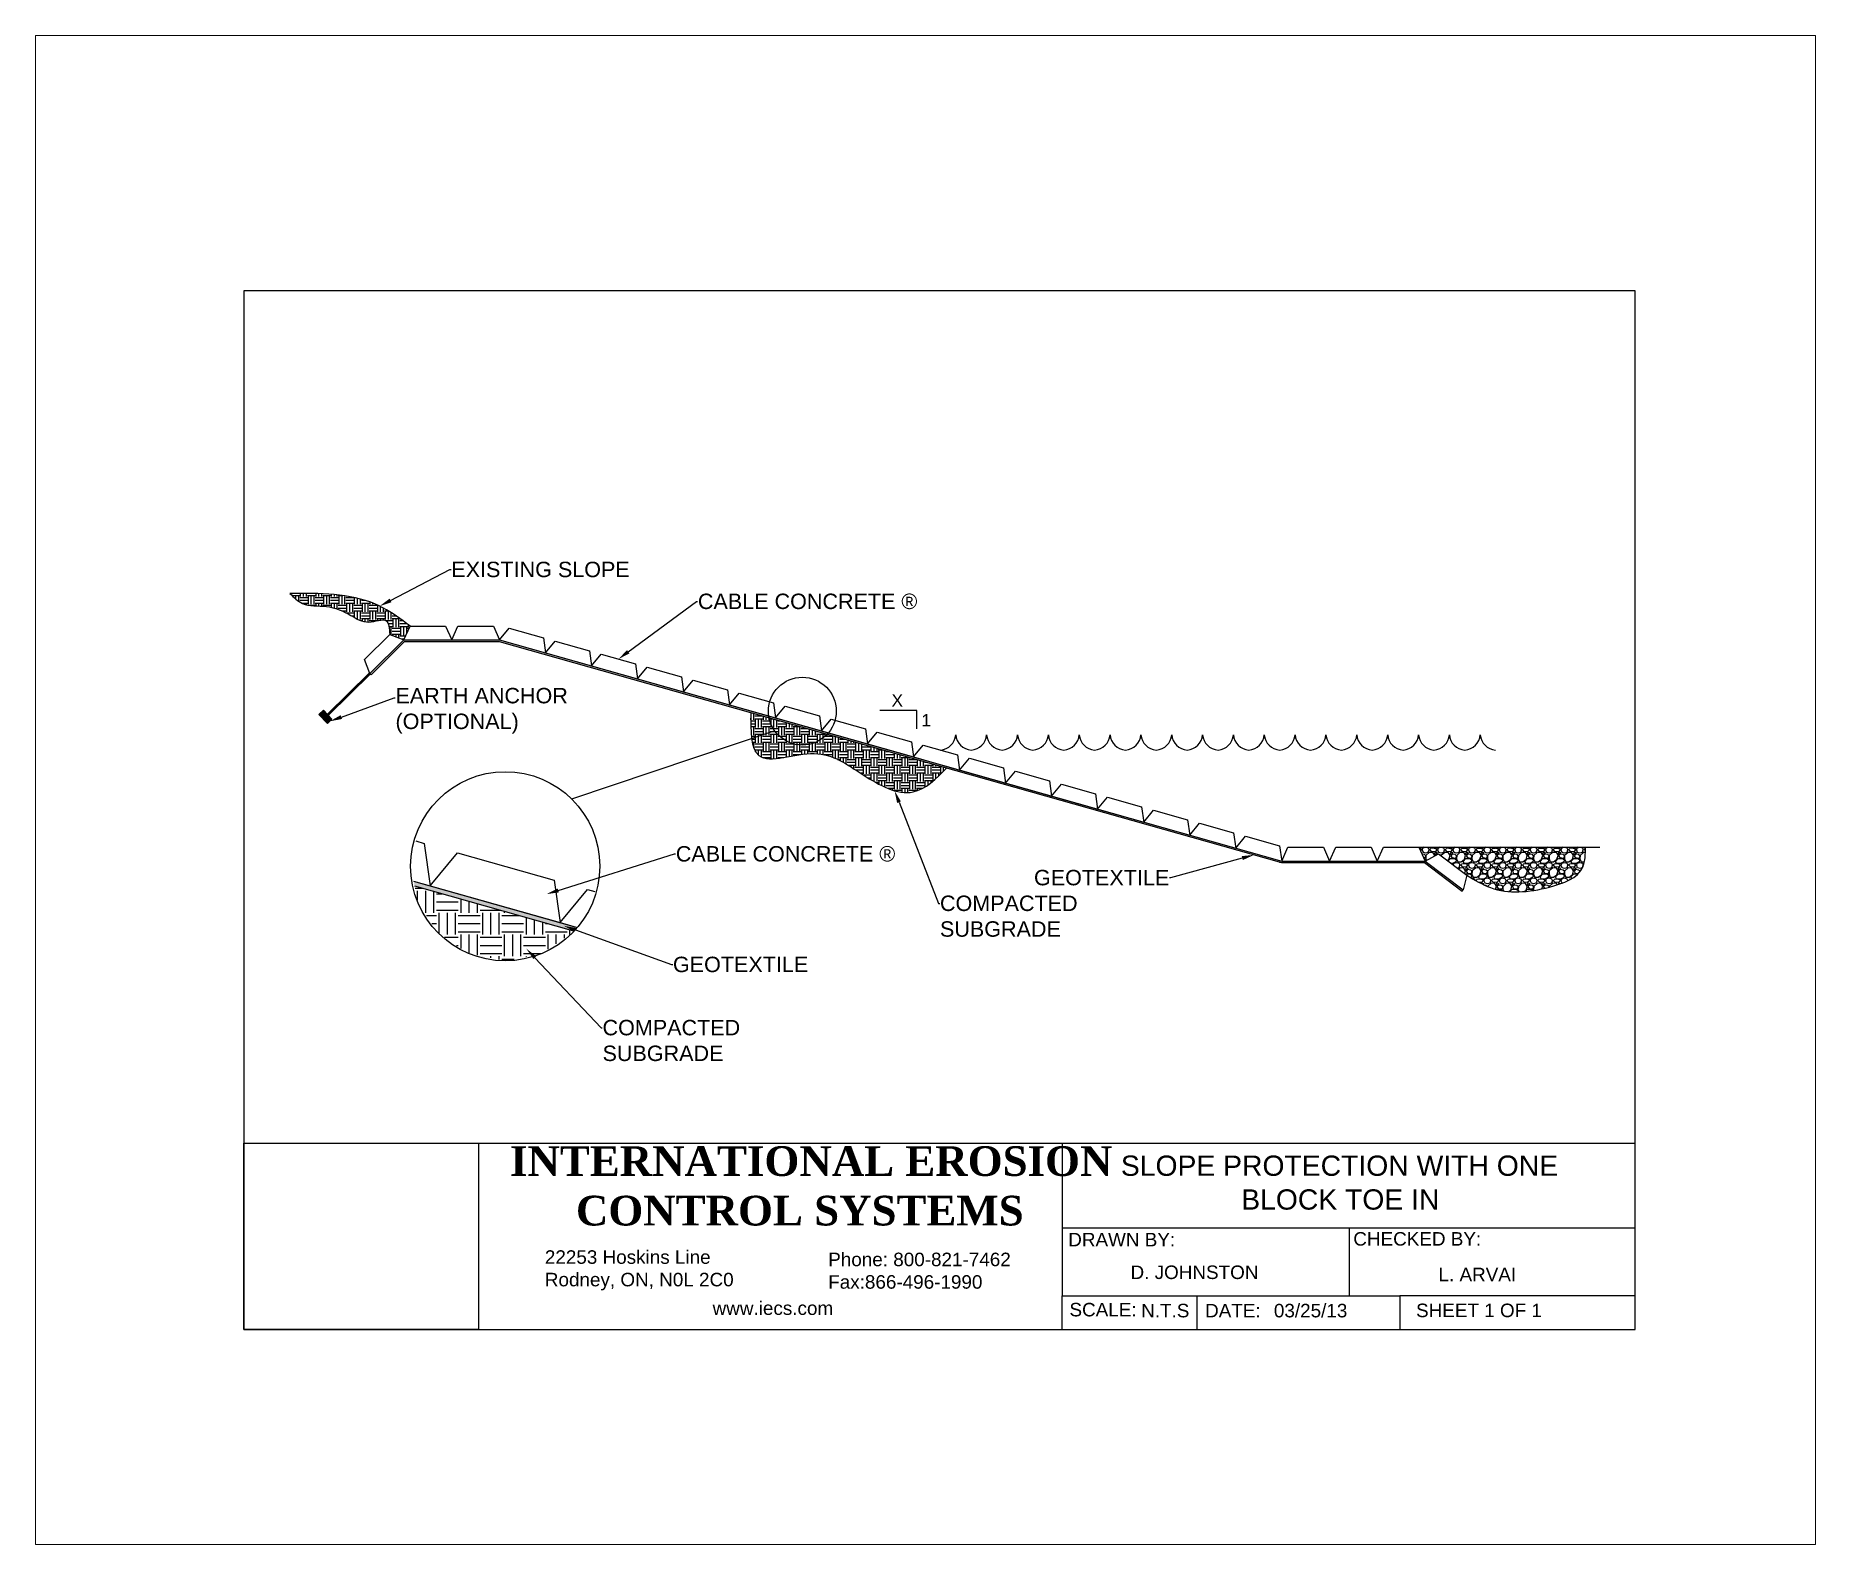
# Paper-space layout 'Layout1' of a CAD drawing. Header units: inches. Extents: x -1.4 to 11.8, y -1.4 to 9.7.
# The model-space entities are those that its viewports show. They can reach past a viewport. Long polylines and large blocks are cut down to what shows.
import ezdxf
from ezdxf import colors
from ezdxf.entities.mleader import LeaderData, LeaderLine
from ezdxf.math import Vec2, Vec3

# ---------------------------------------------------------------- set-up
doc = ezdxf.new("R2010")
doc.units = ezdxf.units.IN
doc.header["$MEASUREMENT"] = 0
doc.styles.get("Standard").update_dxf_attribs({"font": 'arial.ttf'})
picture_1 = doc.add_image_def('image1.jpg', size_in_pixel=(3531, 2803))
pattern_1 = [(0, (0, 0), (2.5, 2.5), [2.5, -2.5]), (0, (0, 0.9375), (2.5, 2.5), [2.5, -2.5]), (0, (0, 1.875), (2.5, 2.5), [2.5, -2.5]), (90, (0.3125, 2.1875), (-2.5, 2.5), [2.5, -2.5]), (90, (1.25, 2.1875), (-2.5, 2.5), [2.5, -2.5]), (90, (2.1875, 2.1875), (-2.5, 2.5), [2.5, -2.5])]

# ---------------------------------------------------------------- blocks, each defined once
blk = doc.blocks.new('IECS Title Block')
for p, q in [((1.927532036902498, -6.610057055881964), (10.48962635664106, -6.610057055881964)), ((6.246780050196691, -6.609651964342116), (6.246780050196691, -7.369651964342116)), ((10.48962635664106, -7.239651964342116), (6.246780050196691, -7.239651964342116)), ((8.37178005019669, -7.239651964342116), (8.37178005019669, -7.739651964342116)), ((6.246780050196691, -7.369651964342116), (6.246780050196691, -7.739651964342116)), ((6.246780050196691, -7.989651964342116), (6.246780050196691, -7.739651964342116)), ((6.246780050196691, -7.739651964342116), (7.246780050196691, -7.739651964342116)), ((7.246780050196691, -7.989651964342116), (7.246780050196691, -7.739651964342116)), ((7.246780050196691, -7.739651964342116), (8.74678005019669, -7.739651964342116)), ((10.48962635664106, -7.739651964342116), (8.74678005019669, -7.739651964342116)), ((8.74678005019669, -7.739651964342116), (8.74678005019669, -7.989651964342116))]:
    blk.add_line(p, q)
blk.add_lwpolyline([(0.1896263566410648, -7.989651964342116), (10.48962635664106, -7.989651964342116), (10.48962635664106, -0.3003383462816096), (0.1896263566410648, -0.3003383462816096)], close=True)
at = {"attachment_point": 1}
for s, width, insert, char_height in [('\\pi0.30475;{\\fBatang|b1|i0|c0|p18;INTERNATIONAL EROSION \\P\\pi0.79287;CONTROL SYSTEMS}', 4.541387355818912, (1.855409062942339, -6.63260491731743), 0.22), ('\\pi0.14953;SLOPE PROTECTION WITH ONE \\P\\pi1.0402;BLOCK TOE IN', 3.515050039568955, (6.532600219274336, -6.701954462180439), 0.15), ('DRAWN BY:', 0.8509192944521118, (6.292368862486313, -7.273988572043685), 0.1), ('CHECKED BY:', 0.9675131592103412, (8.402361431282117, -7.268546334543252), 0.1), ('22253 Hoskins Line \\PRodney, ON, N0L 2C0', 1.429265582143245, (2.418247754402358, -7.403291160917771), 0.1), ('Phone: 800-821-7462\\PFax:866-496-1990', 1.479694989195792, (4.515628800036453, -7.420826839770495), 0.1), ('D. JOHNSTON', 1.073487787610539, (6.753538246913507, -7.515909734621548), 0.1), ('L. ARVAI', 0.6022750811493864, (9.033291952827334, -7.532413303384395), 0.1), ('www.iecs.com', 1.043449867353324, (3.659909552294216, -7.781650739268681), 0.1), ('SCALE:', 0.1721038927972245, (6.301591225224541, -7.792464488393975), 0.1), ('N.T.S', 0.1792749623420633, (6.832244965476377, -7.799630651439617), 0.1), ('DATE:', 0.09322297732869345, (7.305530767205639, -7.799630651439617), 0.1), ('03/25/13', 0.4446018324679812, (7.814671530511504, -7.799630651439617), 0.1), ('SHEET 1 OF 1', 1.283608473967178, (8.867000616320226, -7.798044157673736), 0.1)]:
    blk.add_mtext_dynamic_manual_height_columns(s, width=width, gutter_width=1, heights=[0], dxfattribs=dict(at, insert=insert, char_height=char_height))
image = blk.add_image(picture_1, insert=(0.1896263566410648, -7.989651964342116), size_in_units=(1.737905680261433, 1.3795949084601518))
image.dxf.flags = 7

msp = doc.modelspace()

# ---------------------------------------------------------------- hatches: boundary and pattern name
h = msp.add_hatch()
h.set_pattern_fill('EARTH', color=256, scale=10)
h.set_pattern_definition(pattern_1)
edge = h.paths.add_edge_path()
edge.add_spline(control_points=[(10.78113891605889, 12.57631724983623), (10.04361757637044, 13.14775000483334), (6.563308108715114, 15.84429954221339), (-5.25687436002152, 23.38664750191502), (-18.50672741384355, 23.25624841753283), (-28.16292410251538, 23.1612164800689)], knot_values=[0, 0, 0, 0, 2.802453313904819, 13.22457300715534, 41.22893053194626, 41.22893053194626, 41.22893053194626, 41.22893053194626], degree=3, periodic=0)
edge.add_spline(control_points=[(-28.16292410251538, 23.16121648006891), (-26.89471163985354, 21.87285916425608), (-23.71792934500828, 18.64561544066253), (-15.90564848674109, 19.65492022817306), (-8.975639855399583, 16.60258848983264), (-3.211968249042592, 12.74886682112483), (3.86447117920373, 15.97692937632187), (4.090745461528398, 11.75256633707833), (4.191995488431647, 9.862307899494178)], knot_values=[0, 0, 0, 0, 5.196906384745192, 13.01788200091909, 21.48755160742335, 27.68649635970531, 33.32632117402277, 37.89369421899297, 37.89369421899297, 37.89369421899297, 37.89369421899297], degree=3, periodic=0)
edge.add_line((4.191995488431646, 9.862307899494178), (8.781138916058893, 8.07631724983623))
edge.add_line((8.781138916058893, 8.07631724983623), (10.78113891605889, 12.57631724983623))
h = msp.add_hatch()
h.set_pattern_fill('ANSI38', color=256, scale=10)
h.set_pattern_definition([(45, (0, 0), (-0.8838834764831843, 0.8838834764831844), []), (135, (0, 0), (-2.651650429449553, 0.8838834764831847), [3.125, -1.875])])
h.paths.add_polyline_path([(39.78113890119897, 8.076317236581872), (8.781138916058865, 8.076317249836208), (-2.222419602295247, -2.840261881611369), (-1.870271888377545, -3.195215382203422), (8.987084451998555, 7.576317249748186), (39.71185208002188, 7.57631723661153), (293.2827189766557, -64.0760760360945), (293.7338754586712, -64.07607603488701), (339.6836091888376, -64.07607591190502), (351.8914235929608, -73.35116774343862), (352.1939063674358, -72.9530419201793), (339.8520058463971, -63.57607591145431), (324.3520058463971, -63.57607591145431), (308.8520057822116, -63.57607604916341), (293.3520057970715, -63.57607603590908)])
h = msp.add_hatch(color=256)
h.dxf.hatch_style = 1
h.paths.add_polyline_path([(-15.92815527717994, -16.15223465716031), (-17.32160975113945, -14.71756234997576), (-18.75628205832399, -16.11101682393528), (-15.96937311040498, -18.98036143830436), (-14.53470080322043, -17.58690696434485)])
h = msp.add_hatch()
h.set_pattern_fill('EARTH', color=256, scale=10)
h.set_pattern_definition(pattern_1)
edge = h.paths.add_edge_path()
edge.add_spline(control_points=[(121.275285537228, -15.4713430970587), (121.1887080124042, -21.39016996244251), (120.9923899757959, -34.81134909180423), (143.26433203181, -25.26789669567627), (156.8750363911122, -35.68882666749035), (173.4170913914543, -44.81139051335116), (181.3228007801866, -36.89579090968788), (184.7941589887814, -33.42008995623653)], knot_values=[0, 0, 0, 0, 14.17858700327607, 32.15051906402882, 49.42540531264257, 66.55839415339179, 79.97067004991955, 79.97067004991955, 79.97067004991955, 79.97067004991955], degree=3, periodic=0)
edge.add_line((184.7941589887814, -33.42008995623652), (121.275285537228, -15.4713430970587))
h = msp.add_hatch()
h.set_pattern_fill('GRAVEL', color=256, scale=5)
h.set_pattern_definition([(228.012787504, (3.6, 5), (-40.00000000000031, -45.00000000000001), [0.67268, -66.5954402353685]), (184.969740728, (3.15, 4.5), (59.99999999999987, 5.000000000000176), [1.15434, -114.27962380615]), (132.510447078, (2, 4.4), (50.00000000000058, -54.99999999999932), [0.8139400000000001, -80.5801629804985]), (267.273689006, (0.05, 3.15), (5.000000000000121, 100.0000000000001), [1.05119, -104.067790208145]), (292.833654178, (0, 2.1), (-24.99999999999994, 60.00000000000014), [1.030775, -102.0468656404415]), (357.273689006, (0.4, 1.15), (-100.0000000000001, 5.000000000000128), [1.05119, -104.067790208145]), (37.6942404667, (1.45, 1.1), (-64.99999999999999, -49.99999999999986), [1.390145, -137.62424274458]), (72.2553283749, (2.55, 1.95), (35.00000000000014, 110), [1.31244, -129.9316074840669]), (121.429565615, (2.95, 3.2), (-40.0000000000001, 64.99999999999994), [1.05475, -104.420365548645]), (175.236358309, (2.4, 4.1), (54.99999999999992, -5.00000000000019), [1.20416, -59.0038128939615]), (222.397437798, (1.2, 4.2), (-59.99999999999982, -54.99999999999986), [1.55724, -154.1668750239745]), (138.814074834, (5, 3.1), (-35.00000000000016, 30), [0.5315049999999999, -52.61922406367349]), (171.46923439, (4.600000000000001, 3.45), (64.99999999999999, -9.999999999999975), [1.011185, -100.107557080785]), (225, (3.6, 3.6), (-5.551115123125783e-16, -4.999999999999664), [0.707105, -6.3639628118655]), (203.198590514, (3.25, 4.2), (24.99999999999995, 9.999999999999877), [0.38079, -37.6980755293195]), (291.801409486, (2.9, 4.050000000000001), (-4.99999999999842, 15.00000000000051), [0.538515, -26.3873090356725]), (30.96375653209999, (3.1, 3.55), (15.00000000000026, 9.999999999999897), [0.8746449999999999, -28.28011447422649]), (161.565051177, (3.85, 4), (10.00000000000006, -4.999999999999884), [0.632455, -15.178933300842]), (16.389540334, (0, 4.050000000000001), (49.99999999999983, 15.00000000000022), [0.886, -87.714225733347]), (70.3461759419, (0.8500000000000001, 4.3), (-20.0000000000061, -55.00000000001698), [0.7433049999999999, -73.58703873659499]), (293.198590514, (3.85, 5), (-9.999999999999853, 24.99999999999996), [0.761575, -37.3172905293195]), (343.610459666, (4.149999999999999, 4.3), (-49.99999999999983, 15.00000000000022), [0.8859999999999999, -87.71422573334497]), (339.44395478, (0, 0.95), (-25.00000000000018, 10.00000000000012), [0.8543999999999999, -41.86561872658749]), (294.775140569, (0.8, 0.65), (-25.00000000000003, 55.00000000000001), [0.71589, -70.87321531638]), (66.8014094864, (3.9, 0), (9.999999999999906, 24.99999999999985), [0.761575, -37.3172905293195]), (17.3540246363, (4.2, 0.7000000000000001), (-64.99999999999989, -19.99999999999982), [0.838155, -82.97711807120001]), (69.44395478040002, (1.45, 0), (-10.00000000000004, -24.99999999999977), [0.4272, -42.29281872658749]), (101.309932474, (3.6, 0), (-4.999999999999819, 20.00000000000006), [0.25495, -25.240147567964]), (165.963756532, (3.55, 0.25), (14.99999999999979, -5.000000000000007), [1.030775, -19.5847531280885]), (186.009005957, (2.55, 0.5), (50.00000000000023, 4.999999999999916), [0.9552499999999999, -94.56961587271401]), (303.690067526, (3.1, 3.1), (-4.999999999999936, 9.999999999999929), [0.7211099999999998, -17.30664637732]), (353.157226587, (3.5, 2.5), (85.00000000000007, -10.00000000000026), [1.25897, -124.6378131201415]), (60.9453959009, (4.75, 2.35), (-19.99999999999988, -34.99999999999989), [0.51478, -50.963370704935]), (90, (5, 2.8), (-4.999999999999999, 5), [0.3, -4.699999999999999]), (120.256437164, (2.45, 0.65), (20.00000000000004, -35.00000000000004), [0.69462, -68.76759994724901]), (48.01278750420001, (2.1, 1.25), (40, 44.99999999999987), [1.34536, -65.92276023536849]), (0, (3, 2.25), (5, 5), [1.3, -3.7]), (325.3048464690001, (4.3, 2.25), (50.0000000000007, -34.99999999999913), [0.7905699999999999, -78.26637150420999]), (254.054604099, (4.95, 1.8), (-5.000000000000188, -20.00000000000002), [0.72801, -35.6725394464025]), (207.645975364, (4.75, 1.1), (-94.99999999999974, -50.00000000000024), [1.185325, -117.347370911297]), (175.42607874, (3.7, 0.55), (-64.99999999999977, 5.000000000000007), [1.253995, -124.1453670398445])])
edge = h.paths.add_edge_path()
edge.add_spline(control_points=[(353.3237480446736, -68.1599784129455), (355.8628358374078, -69.69885840571845), (363.9469408416901, -74.59843985625548), (377.5781981621283, -73.40252980310538), (391.7557076414505, -68.30440718052735), (391.8238474854528, -61.25086009832462), (391.8239722459137, -59.07607591145806)], knot_values=[0, 0, 0, 0, 8.741448542641523, 27.83156537968567, 40.42592894439245, 46.94653598992162, 46.94653598992162, 46.94653598992162, 46.94653598992538], degree=3, periodic=0)
edge.add_line((391.8239722459137, -59.07607591145431), (337.8520058463971, -59.07607591145431))
edge.add_line((337.8520058463971, -59.07607591145431), (339.8520058463971, -63.57607591145431))
edge.add_line((339.8520058463971, -63.57607591145431), (344.1668541097094, -61.20287460002051))
edge.add_line((344.1668541097094, -61.20287460002051), (353.3237480446736, -68.1599784129455))

# ---------------------------------------------------------------- linework, layer by layer
for p, q in [((8.781138916058893, 8.07631724983623), (10.78113891605889, 12.57631724983623)), ((10.78113891605889, 12.57631724983623), (22.28113891605889, 12.57631724983623)), ((22.28113891605889, 12.57631724983623), (24.28113891605889, 8.07631724983623)), ((24.28113890119894, 8.076317236581886), (26.28113890119894, 12.57631723658189)), ((26.28113890119894, 12.57631723658189), (37.78113890119894, 12.57631723658189)), ((37.78113890119894, 12.57631723658189), (39.78113890119894, 8.076317236581886)), ((39.78113890119894, 8.076317236581886), (42.9294406223297, 11.86289831622684)), ((42.9294406223297, 11.86289831622684), (53.99610084738676, 8.735754017806928)), ((-3.971935025185906, 1.762910479387898), (4.191995488431647, 9.862307899494178)), ((4.191995488431647, 9.862307899494178), (8.781138916058893, 8.07631724983623)), ((53.99610084738676, 8.735754017806928), (54.69707224801498, 3.861470573494183)), ((-2.222419602295198, -2.840261881611364), (8.781138916058893, 8.07631724983623)), ((-2.222419602295198, -2.840261881611364), (8.78113891605889, 8.07631724983623)), ((-1.870271888377534, -3.195215382203432), (8.987084451998584, 7.576317249748175)), ((8.781138916058893, 8.07631724983623), (24.28113891605889, 8.07631724983623)), ((8.78113891605889, 8.07631724983623), (39.78113890119894, 8.076317236581886)), ((8.987084451998584, 7.576317249748175), (39.71185208002193, 7.57631723661151)), ((24.28113890119894, 8.076317236581886), (39.78113890119894, 8.076317236581886)), ((39.71185208002193, 7.57631723661151), (293.2827189766557, -64.0760760360945)), ((39.78113890119894, 8.076317236581886), (54.69707224801498, 3.861470573494183)), ((39.78113890119894, 8.076317236581886), (293.3520057970716, -63.57607603590908)), ((54.69707224801498, 3.861470573494183), (57.84537396914573, 7.648051653139133)), ((57.84537396914573, 7.648051653139133), (68.91203419420279, 4.520907354719224)), ((68.91203419420279, 4.520907354719224), (69.61300559483101, -0.353376089593521)), ((54.69707224801498, 3.861470573494183), (69.61300559483101, -0.353376089593521)), ((69.61300559483101, -0.353376089593521), (72.76130731596177, 3.433204990051429)), ((72.76130731596177, 3.433204990051429), (83.82796754101882, 0.3060606916315205)), ((-2.222419602295198, -2.840261881611364), (-3.971935025185906, 1.762910479387898)), ((83.82796754101882, 0.3060606916315205), (84.52893894164704, -4.568222752681224)), ((69.61300559483101, -0.353376089593521), (84.52893894164704, -4.568222752681224)), ((84.52893894164704, -4.568222752681224), (87.6772406627778, -0.7816416730362743)), ((87.6772406627778, -0.7816416730362743), (98.74390088783485, -3.908785971456183)), ((-2.222419602295198, -2.840261881611364), (-1.870271888377534, -3.195215382203432)), ((98.74390088783485, -3.908785971456183), (99.44487228846307, -8.783069415768928)), ((84.52893894164704, -4.568222752681224), (99.44487228846307, -8.783069415768928)), ((99.44487228846307, -8.783069415768928), (102.5931740095938, -4.996488336123978)), ((102.5931740095938, -4.996488336123978), (113.6598342346509, -8.123632634543888)), ((113.6598342346509, -8.123632634543888), (114.3608056352791, -12.99791607885663)), ((99.44487228846307, -8.783069415768928), (114.3608056352791, -12.99791607885663)), ((114.3608056352791, -12.99791607885663), (117.5091073564099, -9.211334999211683)), ((117.5091073564099, -9.211334999211683), (128.5757675814669, -12.33847929763159)), ((114.3608056352791, -12.99791607885663), (129.2767389820951, -17.21276274194434)), ((128.5757675814669, -12.33847929763159), (129.2767389820951, -17.21276274194434)), ((129.2767389820951, -17.21276274194434), (132.4250407032259, -13.42618166229939)), ((132.4250407032259, -13.42618166229939), (143.4917009282829, -16.5533259607193)), ((-17.32160975113945, -14.71756234997576), (-18.75628205832399, -16.11101682393528)), ((-18.75628205832399, -16.11101682393528), (-15.96937311040498, -18.98036143830436)), ((-15.92815527717994, -16.15223465716031), (-17.32160975113945, -14.71756234997576)), ((-15.92815527717994, -16.15223465716031), (-14.53470080322043, -17.58690696434485)), ((175.1137570900545, -14.74220000534115), (163.1137570900545, -14.74220000534115)), ((175.1137570900545, -20.74220000534115), (175.1137570900545, -14.74220000534115)), ((-14.53470080322043, -17.58690696434485), (-15.96937311040497, -18.98036143830436)), ((129.2767389820951, -17.21276274194434), (144.1926723289112, -21.42760940503204)), ((143.4917009282829, -16.5533259607193), (144.1926723289112, -21.42760940503204)), ((144.1926723289112, -21.42760940503204), (147.340974050042, -17.64102832538709)), ((147.340974050042, -17.64102832538709), (158.407634275099, -20.768172623807)), ((144.1926723289112, -21.42760940503204), (159.1086056757272, -25.64245606811975)), ((158.407634275099, -20.768172623807), (159.1086056757272, -25.64245606811975)), ((159.1086056757272, -25.64245606811975), (162.256907396858, -21.8558749884748)), ((162.256907396858, -21.8558749884748), (173.323567621915, -24.98301928689471)), ((159.1086056757272, -25.64245606811975), (174.0245390225433, -29.85730273120745)), ((173.323567621915, -24.98301928689471), (174.0245390225433, -29.85730273120745)), ((174.0245390225433, -29.85730273120745), (177.172840743674, -26.07072165156251)), ((177.172840743674, -26.07072165156251), (188.2395009687311, -29.19786594998241)), ((174.0245390225433, -29.85730273120745), (188.9404723693593, -34.07214939429516)), ((188.2395009687311, -29.19786594998241), (188.9404723693593, -34.07214939429516)), ((188.9404723693593, -34.07214939429516), (192.0887740904901, -30.28556831465021)), ((192.0887740904901, -30.28556831465021), (203.1554343155471, -33.41271261307012)), ((188.9404723693593, -34.07214939429516), (203.8564057161754, -38.28699605738286)), ((203.1554343155471, -33.41271261307012), (203.8564057161754, -38.28699605738286)), ((203.8564057161754, -38.28699605738286), (207.0047074373061, -34.50041497773792)), ((207.0047074373061, -34.50041497773792), (218.0713676623632, -37.62755927615783)), ((203.8564057161754, -38.28699605738286), (218.7723390629914, -42.50184272047057)), ((218.0713676623632, -37.62755927615783), (218.7723390629914, -42.50184272047057)), ((218.7723390629914, -42.50184272047057), (221.9206407841222, -38.71526164082562)), ((221.9206407841222, -38.71526164082562), (232.9873010091792, -41.84240593924553)), ((218.7723390629914, -42.50184272047057), (233.6882724098075, -46.71668938355827)), ((232.9873010091792, -41.84240593924553), (233.6882724098075, -46.71668938355827)), ((233.6882724098075, -46.71668938355827), (236.8365741309382, -42.93010830391332)), ((236.8365741309382, -42.93010830391332), (247.9032343559953, -46.05725260233323)), ((233.6882724098075, -46.71668938355827), (248.6042057566235, -50.93153604664597)), ((247.9032343559953, -46.05725260233323), (248.6042057566235, -50.93153604664597)), ((248.6042057566235, -50.93153604664597), (251.7525074777543, -47.14495496700102)), ((251.7525074777543, -47.14495496700102), (262.8191677028113, -50.27209926542093)), ((248.6042057566235, -50.93153604664597), (263.5201391034395, -55.14638270973368)), ((262.8191677028113, -50.27209926542093), (263.5201391034395, -55.14638270973368)), ((263.5201391034395, -55.14638270973368), (266.6684408245703, -51.35980163008873)), ((266.6684408245703, -51.35980163008873), (277.7351010496274, -54.48694592850864)), ((263.5201391034395, -55.14638270973368), (278.4360724502556, -59.36122937282138)), ((277.7351010496274, -54.48694592850864), (278.4360724502556, -59.36122937282138)), ((278.4360724502556, -59.36122937282138), (281.5843741713863, -55.57464829317643)), ((281.5843741713863, -55.57464829317643), (292.6510343964434, -58.70179259159634)), ((292.6510343964434, -58.70179259159634), (293.3520057970716, -63.57607603590908)), ((293.3520057970716, -63.57607603590908), (295.3520057970716, -59.07607603590908)), ((295.3520057970716, -59.07607603590908), (306.8520057970716, -59.07607603590908)), ((306.8520057970716, -59.07607603590908), (308.8520057970716, -63.57607603590908)), ((308.8520057822116, -63.57607604916341), (310.8520057822116, -59.07607604916341)), ((310.8520057822116, -59.07607604916341), (322.3520057822116, -59.07607604916341)), ((322.3520057822116, -59.07607604916341), (324.3520057822116, -63.57607604916341)), ((324.3520058463971, -63.57607591145431), (326.3520058463971, -59.07607591145431)), ((326.3520058463971, -59.07607591145431), (337.8520058463971, -59.07607591145431)), ((337.8520058463971, -59.07607591145431), (339.8520058463971, -63.57607591145431)), ((337.8520058463971, -59.07607591145431), (396.4370751996352, -59.07607591145431)), ((278.4360724502556, -59.36122937282138), (293.3520057970716, -63.57607603590908)), ((339.8520058463971, -63.57607591145431), (344.1668541097094, -61.20287460002051)), ((344.1668541097094, -61.20287460002051), (353.3237480446736, -68.1599784129455)), ((292.6546465688216, -63.89859945244498), (293.2827189766557, -64.0760760360945)), ((293.2827189766557, -64.0760760360945), (339.6836091888376, -64.07607591190502)), ((293.2827189766557, -64.0760760360945), (293.7338754586712, -64.07607603488701)), ((293.3520057970716, -63.57607603590908), (308.8520057970716, -63.57607603590908)), ((293.3520057970716, -63.57607603590908), (339.8520058463971, -63.57607591145431)), ((308.8520057822116, -63.57607604916341), (324.3520057822116, -63.57607604916341)), ((324.3520058463971, -63.57607591145431), (339.8520058463971, -63.57607591145431)), ((339.6836091888376, -64.07607591190502), (351.8914235929608, -73.35116774343862)), ((339.8520058463971, -63.57607591145431), (352.1939063674358, -72.9530419201793)), ((339.8520058463971, -63.57607591145431), (352.1939063674358, -72.9530419201793)), ((353.3237480446736, -68.1599784129455), (352.1939063674358, -72.9530419201793)), ((351.8914235929608, -73.35116774343862), (352.1939063674358, -72.95304192017932))]:
    msp.add_line(p, q)
at = {"lineweight": 50}
msp.add_line((-2.222419602295198, -2.840261881611364), (-15.92815527717994, -16.15223465716031), dxfattribs=at)
msp.add_circle((137.9583708157544, -14.98975381150935), 11)
for centre, start, end in [((182.3248150501669, -22.25293799473681), 274.0535529899445, 355.946447010055), ((193.0875266622382, -22.25293799473681), 184.0535529899449, 265.9464470100555), ((192.324815050167, -22.25293799473681), 274.0535529899445, 355.946447010055), ((203.0875266622383, -22.25293799473681), 184.0535529899449, 265.9464470100555), ((202.324815050167, -22.25293799473681), 274.0535529899445, 355.946447010055), ((213.0875266622384, -22.25293799473681), 184.0535529899449, 265.9464470100555), ((212.3248150501671, -22.25293799473681), 274.0535529899445, 355.946447010055), ((223.0875266622384, -22.25293799473681), 184.0535529899449, 265.9464470100555), ((222.3248150501672, -22.25293799473681), 274.0535529899445, 355.946447010055), ((233.0875266622385, -22.25293799473681), 184.0535529899449, 265.9464470100555), ((232.3248150501672, -22.25293799473681), 274.0535529899445, 355.946447010055), ((243.0875266622385, -22.25293799473681), 184.0535529899449, 265.9464470100555), ((242.3248150501673, -22.25293799473681), 274.0535529899445, 355.946447010055), ((253.0875266622386, -22.25293799473681), 184.0535529899449, 265.9464470100555), ((252.3248150501673, -22.25293799473681), 274.0535529899445, 355.946447010055), ((263.0875266622386, -22.25293799473681), 184.0535529899449, 265.9464470100555), ((262.3248150501674, -22.25293799473681), 274.0535529899413, 355.9464470100549), ((273.0875266622387, -22.25293799473681), 184.0535529899452, 265.9464470100523), ((272.3248150501674, -22.25293799473681), 274.0535529899413, 355.9464470100549), ((283.0875266622388, -22.25293799473681), 184.0535529899452, 265.9464470100523), ((282.3248150501675, -22.25293799473681), 274.0535529899413, 355.9464470100549), ((293.0875266622388, -22.25293799473681), 184.0535529899452, 265.9464470100523), ((292.3248150501676, -22.25293799473681), 274.0535529899413, 355.9464470100549), ((303.0875266622389, -22.25293799473681), 184.0535529899452, 265.9464470100523), ((302.3248150501676, -22.25293799473681), 274.0535529899413, 355.9464470100549), ((313.0875266622389, -22.25293799473681), 184.0535529899452, 265.9464470100523), ((312.3248150501677, -22.25293799473681), 274.0535529899413, 355.9464470100549), ((323.087526662239, -22.25293799473681), 184.0535529899452, 265.9464470100523), ((322.3248150501677, -22.25293799473681), 274.0535529899413, 355.9464470100549), ((333.087526662239, -22.25293799473681), 184.0535529899452, 265.9464470100523), ((332.3248150501678, -22.25293799473681), 274.0535529899413, 355.9464470100549), ((343.0875266622391, -22.25293799473681), 184.0535529899452, 265.9464470100523), ((342.3248150501673, -22.25293799473681), 274.0535529899478, 355.9464470100547), ((353.0875266622386, -22.25293799473681), 184.0535529899453, 265.9464470100588), ((352.3248150501673, -22.25293799473681), 274.0535529899478, 355.9464470100547), ((363.0875266622386, -22.25293799473681), 184.0535529899453, 265.9464470100588)]:
    msp.add_arc(centre, 5.394851486551853, start, end)
for points in [[(10.78113891605889, 12.57631724983623), (8.55460314084553, 14.27816419310437), (-0.380383630400047, 19.6434778184302), (-28.16292410251538, 23.1612164800689)], [(-28.16292410251538, 23.16121648006891), (-24.11027997370559, 19.90792406514078), (-16.34962069347807, 18.93847725122816), (-8.39494573323634, 16.03013588195165), (-2.574451621757703, 13.89735264400025), (3.052026112322892, 14.28513124589347), (4.191995488431647, 9.862307899494178)], [(121.275285537228, -15.4713430970587), (123.8713759024779, -29.41023273091855), (141.8302707702924, -28.72580806515958), (157.6584493924181, -35.64610115206176), (173.8671129836972, -41.19754521662554), (184.7941589887814, -33.42008995623653)], [(353.3237480446736, -68.1599784129455), (361.0692988732883, -72.21205997493263), (380.1584068205515, -72.01579833902326), (390.9598564434536, -65.5391727018631), (391.8239722459138, -59.07607591145431), (391.8239722459138, -59.02329486119282)]]:
    msp.add_spline(points, degree=3)

# ---------------------------------------------------------------- texts
at = {"char_height": 4, "attachment_point": 1}
for s, width, insert in [('X', 6.793256044687951, (166.8702550202952, -9.529225702030601)), ('1', 3.5874500329179, (176.564002417742, -15.9366396338051))]:
    msp.add_mtext_dynamic_manual_height_columns(s, width=width, gutter_width=1, heights=[0], dxfattribs=dict(at, insert=insert))

# ---------------------------------------------------------------- leaders
ml = msp.add_multileader_mtext('Standard')
ml.set_content('EXISTING SLOPE', color=256)
ml.set_leader_properties()
ml.build(insert=Vec2(0, 0))
ml.multileader.update_dxf_attribs({"dogleg_length": 0.36})
ctx = ml.context
ctx.base_point, ctx.char_height, ctx.landing_gap_size, ctx.plane_origin = Vec3(24.07902247018625, 30.90398071465813), 5, 0.09, Vec3(0.9017632341207236, 19.04959932561125)
notes = []
notes.append((ctx, [(0, (1, 1, 0), (23.71902247018625, 30.90398071465813), (1, 0), 0.36, [(0, [(0.9017632341207236, 19.04959932561125)], 0, [])])]))
ctx.mtext.insert, ctx.mtext.flow_direction = Vec3(24.16902247018625, 33.44661372966495), 5
ml = msp.add_multileader_mtext('Standard')
ml.set_content('CABLE CONCRETE ®', color=256)
ml.set_leader_properties()
ml.build(insert=Vec2(0, 0))
ml.multileader.update_dxf_attribs({"dogleg_length": 0.36})
ctx = ml.context
ctx.base_point, ctx.char_height, ctx.landing_gap_size, ctx.plane_origin = Vec3(104.007273611942, 20.56417288605536), 5, 0.09, Vec3(78.29463742849029, 1.869632840841475)
notes.append((ctx, [(0, (1, 1, 0), (103.647273611942, 20.56417288605536), (1, 0), 0.36, [(0, [(78.29463742849029, 1.869632840841475)], 0, [])])]))
ctx.mtext.insert, ctx.mtext.flow_direction = Vec3(104.097273611942, 23.10680590106218), 5
ml = msp.add_multileader_mtext('Standard')
ml.set_content('EARTH ANCHOR\\P(OPTIONAL) ', color=256)
ml.set_leader_properties()
ml.build(insert=Vec2(0, 0))
ml.multileader.update_dxf_attribs({"dogleg_length": 0.36})
ctx = ml.context
ctx.base_point, ctx.char_height, ctx.landing_gap_size, ctx.plane_origin = Vec3(5.963653070598284, -10.69431383422716), 5, 0.09, Vec3(-15.2520369568127, -18.2836342013246)
notes.append((ctx, [(0, (1, 1, 0), (5.603653070598284, -10.69431383422716), (1, 0), 0.36, [(0, [(-15.2520369568127, -18.2836342013246)], 0, [])])]))
ctx.mtext.insert, ctx.mtext.flow_direction = Vec3(6.053653070598284, -7.45932065550956), 5
ml = msp.add_multileader_mtext('Standard')
ml.set_content('COMPACTED \\PSUBGRADE', color=256)
ml.set_leader_properties()
ml.build(insert=Vec2(0, 0))
ml.multileader.update_dxf_attribs({"dogleg_length": 0.36})
ctx = ml.context
ctx.base_point, ctx.char_height, ctx.landing_gap_size, ctx.plane_origin = Vec3(182.4776955919054, -77.32880867215823), 5, 0.09, Vec3(167.8386420569146, -40.77555284724458)
notes.append((ctx, [(0, (1, 1, 0), (182.1176955919054, -77.32880867215823), (1, 0), 0.36, [(0, [(167.8386420569146, -40.77555284724458)], 0, [])])]))
ctx.mtext.insert, ctx.mtext.flow_direction = Vec3(182.5676955919054, -74.7861756571514), 5
ml = msp.add_multileader_mtext('Standard')
ml.set_content('CABLE CONCRETE ®', color=256)
ml.set_leader_properties()
ml.build(insert=Vec2(0, 0))
ml.multileader.update_dxf_attribs({"dogleg_length": 0.36})
ctx = ml.context
ctx.base_point, ctx.char_height, ctx.landing_gap_size, ctx.plane_origin = Vec3(96.84942934158526, -61.28577883062098), 5, 0.09, Vec3(55.02250004229518, -74.32412773553415)
notes.append((ctx, [(0, (1, 1, 0), (96.48942934158526, -61.28577883062098), (1, 0), 0.36, [(0, [(55.02250004229518, -74.32412773553415)], 0, [])])]))
ctx.mtext.insert, ctx.mtext.flow_direction = Vec3(96.93942934158527, -58.74314581561416), 5
ml = msp.add_multileader_mtext('Standard')
ml.set_content('GEOTEXTILE', color=256)
ml.set_leader_properties()
ml.build(insert=Vec2(0, 0))
ml.multileader.update_dxf_attribs({"dogleg_length": 0.36})
ctx = ml.context
ctx.base_point, ctx.char_height, ctx.landing_gap_size, ctx.plane_origin = Vec3(213.697889783919, -68.99886784311872), 5, 0.09, Vec3(284.4426433028784, -61.57810540370251)
ctx.text_align_type = 2
notes.append((ctx, [(0, (1, 1, 0), (257.3518052000172, -68.99886784311872), (-1, 0), 0.36, [(0, [(284.4426433028784, -61.57810540370251)], 0, [])])]))
ctx.mtext.insert, ctx.mtext.alignment, ctx.mtext.flow_direction = Vec3(256.9018052000172, -66.45623482811189), 3, 5
ml = msp.add_multileader_mtext('Standard')
ml.set_content('GEOTEXTILE', color=256)
ml.set_leader_properties()
ml.build(insert=Vec2(0, 0))
ml.multileader.update_dxf_attribs({"dogleg_length": 0.36})
ctx = ml.context
ctx.base_point, ctx.char_height, ctx.landing_gap_size, ctx.plane_origin = Vec3(95.91758845957689, -97.14123803526081), 5, 0.09, Vec3(60.61354667433443, -84.5685443267214)
notes.append((ctx, [(0, (1, 1, 0), (95.55758845957689, -97.14123803526081), (1, 0), 0.36, [(0, [(60.61354667433443, -84.5685443267214)], 0, [])])]))
ctx.mtext.insert, ctx.mtext.flow_direction = Vec3(96.0075884595769, -94.59860502025398), 5
ml = msp.add_multileader_mtext('Standard')
ml.set_content('COMPACTED\\PSUBGRADE ', color=256)
ml.set_leader_properties()
ml.build(insert=Vec2(0, 0))
ml.multileader.update_dxf_attribs({"dogleg_length": 0.36})
ctx = ml.context
ctx.base_point, ctx.char_height, ctx.landing_gap_size, ctx.plane_origin = Vec3(73.08748082042108, -117.6300712176358), 5, 0.09, Vec3(48.49961252824778, -92.0190297396673)
notes.append((ctx, [(0, (1, 1, 0), (72.72748082042108, -117.6300712176358), (1, 0), 0.36, [(0, [(48.49961252824778, -92.0190297396673)], 0, [])])]))
ctx.mtext.insert, ctx.mtext.flow_direction = Vec3(73.17748082042108, -115.0874382026289), 5
for ctx, leaders in notes:
    for number, flags, end, landing, length, lines in leaders:
        leader = LeaderData()
        leader.index, (leader.has_last_leader_line, leader.has_dogleg_vector, leader.attachment_direction) = number, flags
        leader.last_leader_point, leader.dogleg_vector, leader.dogleg_length = Vec3(end), Vec3(landing), length
        for number, points, colour, breaks in lines:
            line = LeaderLine()
            line.index, line.vertices, line.color, line.breaks = number, Vec3.list(points), colors.encode_raw_color(colour), breaks
            leader.lines.append(line)
        ctx.leaders.append(leader)

psp = doc.layouts.get("Layout1")

# ---------------------------------------------------------------- linework, layer by layer
psp.add_line((2.545300682059729, 4.094933069005176), (4.052063056097691, 4.601122311935165))
psp.add_circle((2.052653703024532, 3.5967186648043), 0.7)

# ---------------------------------------------------------------- block references
psp.add_blockref('IECS Title Block', (-0.07219678447398792, 8.157260920157565))

# ---------------------------------------------------------------- viewports
at = {"layer": '0'}
psp.add_viewport(center=(5.163631772050021, 4.161312993533269), size=(13.1743131171818, 11.16883330621652), view_center_point=(177.8780210732156, -40.55604178492623), view_height=489.1488823974811, dxfattribs=at)
vp = psp.add_viewport(center=(2.052653703024532, 3.5967186648043), size=(1.40000002, 1.40000002), view_center_point=(137.8881186223889, -14.97169520175714), view_height=21.72130991907196, status=3, dxfattribs=at)
vp.dxf.flags = 0x10000  # cut along an outline
vp.dxf.clipping_boundary_handle = psp.add_lwpolyline([(1.3526537030245323, 3.5967186648043, 1), (2.7526537030245324, 3.5967186648043, 1)], format="xyb", close=True, dxfattribs={"invisible": 1}).dxf.handle

doc.saveas('drawing.dxf')
